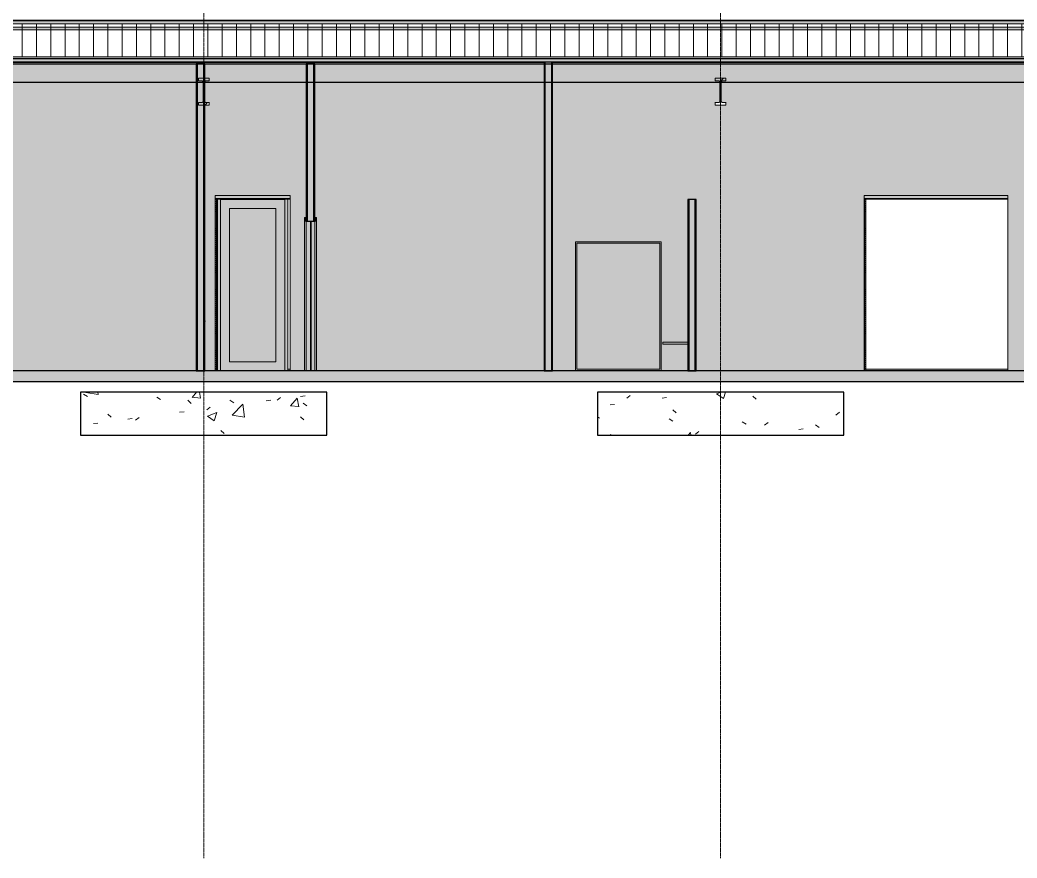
# Model space of a CAD drawing. Header units: inches. Extents: x -23227 to -2744, y -314 to 853.
# Drawn here: x -4340 to -3782, y -273 to 197 of the extents above; entities that cross this region are included whole.
import ezdxf

# ---------------------------------------------------------------- set-up
doc = ezdxf.new("R2010")
doc.units = ezdxf.units.IN
doc.header["$MEASUREMENT"] = 0
for name, pattern in [('Grid Line 1_2_', [0.875, 0.5, -0.125, 0.125, -0.125]), ('Grid Line 1_2__2_', [0.875, 0.5, -0.125, 0.125, -0.125]), ('Hidden 1_8_', [0.1875, 0.125, -0.0625])]:
    doc.linetypes.add(name, pattern=pattern)
for name, color, linetype, lineweight in [('A-CLNG', 13, 'Continuous', 9), ('A-CLNG-PATT', 13, 'Continuous', 9), ('A-DOOR', 31, 'Continuous', 9), ('A-DOOR-FRAM', 31, 'Continuous', 9), ('A-FLOR', 192, 'Continuous', 9), ('A-FLOR-LEVL', 51, 'Continuous', 9), ('A-GLAZ-CWMG', 51, 'Continuous', 9), ('A-ROOF', 132, 'Continuous', 9), ('A-WALL', 113, 'Continuous', 9), ('A-WALL-PATT', 111, 'Continuous', 25), ('I-FURN', 30, 'Continuous', 9), ('I-WALL', 2, 'Continuous', 9), ('L-SITE-WALL', 31, 'Continuous', 9), ('Q-SPCQ', 91, 'Continuous', 9), ('S-BEAM', 12, 'Continuous', 9), ('S-COLS', 52, 'Continuous', 9), ('S-FNDN', 32, 'Continuous', 9), ('S-GRID', 1, 'Continuous', 9)]:
    doc.layers.add(name, color=color, linetype=linetype, lineweight=lineweight)
pattern_1 = [(0, (-7131.395, 67.247), (61.44, 15.36), [2.534, -43.546, 2.534, -43.546, -245.76]), (0, (-7131.395, 67.247), (61.44, 15.36), [-92.16, 2.534, -89.626, 2.534, -43.546, -107.52]), (0, (-7131.395, 67.247), (61.44, 15.36), [-230.4, 2.534, -28.186, 2.534, -74.266]), (120, (-7108.355, 74.927), (-44.02215, 45.528601), [2.534, -43.546, 2.534, -43.546, -245.76]), (120, (-7108.355, 74.927), (-44.02215, 45.528601), [-92.16, 2.534, -89.626, 2.534, -43.546, -107.52]), (120, (-7108.355, 74.927), (-44.02215, 45.528601), [-230.4, 2.534, -28.186, 2.534, -74.266]), (240, (-7100.675, 105.647), (-17.41785, -60.888601), [2.534, -43.546, 2.534, -43.546, -245.76]), (240, (-7100.675, 105.647), (-17.41785, -60.888601), [-92.16, 2.534, -89.626, 2.534, -43.546, -107.52]), (240, (-7100.675, 105.647), (-17.41785, -60.888601), [-230.4, 2.534, -28.186, 2.534, -74.266])]
pattern_2 = [(50, (-7131.395, 67.247), (55.0854, -4.81984), [5.76, -63.36]), (355, (-7131.395, 67.247), (-10.65569, 57.76853), [4.608, -50.688]), (100.451, (-7126.804, 66.846), (44.42947, 52.94866), [4.895, -53.848]), (46.184, (-7131.395, 82.61), (81.96444, -12.71212), [8.64, -95.04]), (96.636, (-7124.564, 81.55), (71.7815, 74.81238), [7.343, -80.772]), (351.184, (-7131.395, 82.61), (71.78195, 74.81243), [6.912, -76.032]), (21, (-7123.715, 78.767), (45.84207, -30.92146), [5.76, -63.36]), (326, (-7123.715, 78.767), (18.68706, 55.69148), [4.608, -50.688]), (71.451, (-7119.894, 76.19), (64.52891, 24.77011), [4.895, -53.848]), (37.5, (-7131.395, 67.247), (0.933895, 25.566816), [2.534, -47.539, 2.534, -48.922, -50.88]), (37.5, (-7131.395, 67.247), (0.933895, 25.566816), [-101.53, 2.534, -48.346]), (7.5, (-7131.395, 67.247), (20.20404, 30.291303), [2.534, -26.803, 2.534, -46.387, -19.392]), (7.5, (-7131.395, 67.247), (20.20404, 30.291303), [-78.259, 2.534, -16.858]), (327.5, (-7148.52, 67.247), (40.997785, -1.732403), [2.534, -16.666, 2.534, -57.37, -79.488]), (327.5, (-7148.52, 67.247), (40.997785, -1.732403), [-79.104, 2.534, -76.954]), (317.5, (-7156.2, 67.247), (44.788883, 7.68784), [2.534, -22.426, 2.534, -37.248, -56.448]), (317.5, (-7156.2, 67.247), (44.788883, 7.68784), [-64.742, 2.534, -53.914])]
pattern_3 = [(45, (-7131.395, 67.247), (-19.00703, 19.00703), []), (45, (-7131.395, 96.047), (-19.00703, 19.00703), [])]

# ---------------------------------------------------------------- blocks, each defined once
blk = doc.blocks.new('Furniture 8 - Furniture 1-2437-Section 22')
at = {"layer": 'I-FURN'}
blk.add_hatch(color=8, dxfattribs=at).paths.add_polyline_path([(25383.52, 15), (25383.52, 16), (25369.52, 16), (25369.52, 15)], flags=0)
at = {"layer": 'I-FURN', "color": 250}
for p, q in [((25369.52, 16), (25383.52, 16)), ((25369.52, 16), (25369.52, 15)), ((25383.52, 15), (25369.52, 15)), ((25383.52, 16), (25383.52, 15))]:
    blk.add_line(p, q, dxfattribs=at)
blk = doc.blocks.new('Bradley-Washroom_Accessories-Mirrors-780_Custom - Bradley-Washroom_Accessories-Mirrors-780_Custom-177760-Section 22')
at = {"layer": 'Q-SPCQ'}
h = blk.add_hatch(color=254, dxfattribs=at)
h.paths.add_polyline_path([(25368.64, 0.25), (25368.64, 72.25), (25320.64, 72.25), (25320.64, 0.25)], flags=0)
h.paths.add_polyline_path([(25321.39, 1), (25321.39, 71.5), (25367.89, 71.5), (25367.89, 1)], flags=0)
blk.add_hatch(color=254, dxfattribs=at).paths.add_polyline_path([(25321.39, 1), (25367.89, 1), (25367.89, 71.5), (25321.39, 71.5), (25321.39, 47.5)], flags=0)
at = {"layer": 'Q-SPCQ', "color": 250}
for p, q in [((25368.64, 72.25), (25320.64, 72.25)), ((25320.64, 72.25), (25320.64, 0.25)), ((25321.39, 71.5), (25367.89, 71.5)), ((25321.39, 1), (25321.39, 71.5)), ((25367.89, 71.5), (25367.89, 1)), ((25368.64, 0.25), (25368.64, 72.25)), ((25320.64, 0.25), (25368.64, 0.25)), ((25367.89, 1), (25321.39, 1))]:
    blk.add_line(p, q, dxfattribs=at)
blk = doc.blocks.new('Locker Rooms and Restrooms_rvt-5-Section 22')
at = {"layer": 'A-WALL-PATT', "lineweight": 9}
h = blk.add_hatch(dxfattribs=at)
h.set_pattern_fill('FP_39', color=250, style=0, pattern_type=2)
h.set_pattern_definition(pattern_1)
h.paths.add_polyline_path([(25384.14, 0), (25384.14, 96), (25383.52, 96), (25383.52, 0)], flags=0)
at = {"layer": 'I-WALL'}
blk.add_hatch(color=254, dxfattribs=at).paths.add_polyline_path([(25387.64, 0), (25387.64, 96), (25384.14, 96), (25384.14, 0)], flags=0)
at = {"layer": 'A-FLOR-LEVL', "linetype": 'Grid Line 1_2__2_'}
blk.add_line((21746.96, 0), (26557.32, 0), dxfattribs=at)
at = {"layer": 'I-WALL', "color": 10, "lineweight": 25}
for p, q in [((25383.52, 96), (25383.52, 16)), ((25384.14, 96), (25383.52, 96)), ((25384.14, 96), (25384.14, 0)), ((25387.64, 96), (25384.14, 96)), ((25384.14, 0), (25384.14, 96)), ((25387.64, 0), (25387.64, 96)), ((25388.27, 96), (25387.64, 96)), ((25387.64, 96), (25387.64, 0)), ((25388.27, 0), (25388.27, 96)), ((25383.52, 15), (25383.52, 0)), ((25383.52, 0), (25384.14, 0)), ((25384.14, 0), (25387.64, 0)), ((25387.64, 0), (25388.27, 0))]:
    blk.add_line(p, q, dxfattribs=at)
at = {"color": 250, "lineweight": 9}
for name in ['Bradley-Washroom_Accessories-Mirrors-780_Custom - Bradley-Washroom_Accessories-Mirrors-780_Custom-177760-Section 22', 'Furniture 8 - Furniture 1-2437-Section 22']:
    blk.add_blockref(name, (0, 0), dxfattribs=at)
blk = doc.blocks.new('Struct_Xcel_Sports Complex_rvt-5-Section 22')
at = {"layer": 'A-FLOR'}
blk.add_hatch(color=254, dxfattribs=at).paths.add_polyline_path([(24152.15, -6), (26276.89, -6), (26276.89, 0), (22066.14, 0), (22066.14, -6), (23875.68, -6)], flags=0)
at = {"layer": 'S-FNDN'}
h = blk.add_hatch(dxfattribs=at)
h.set_pattern_fill('FP_43', color=256, style=0, pattern_type=2)
h.set_pattern_definition(pattern_2)
h.paths.add_polyline_path([(25181.39, -36), (25181.39, -12), (25043.39, -12), (25043.39, -36)], flags=0)
h = blk.add_hatch(dxfattribs=at)
h.set_pattern_fill('FP_43', color=256, style=0, pattern_type=2)
h.set_pattern_definition(pattern_2)
h.paths.add_polyline_path([(25470.89, -36), (25470.89, -12), (25332.89, -12), (25332.89, -36)], flags=0)
at = {"layer": 'A-FLOR', "color": 10, "lineweight": 25}
for p, q in [((26276.89, 0), (22066.14, 0)), ((22066.14, -6), (26276.89, -6))]:
    blk.add_line(p, q, dxfattribs=at)
at = {"layer": 'S-FNDN', "color": 10, "lineweight": 25}
for p, q in [((25181.39, -12), (25043.39, -12)), ((25043.39, -12), (25043.39, -36)), ((25181.39, -36), (25181.39, -12)), ((25470.89, -12), (25332.89, -12)), ((25332.89, -12), (25332.89, -36)), ((25470.89, -36), (25470.89, -12)), ((25043.39, -36), (25181.39, -36)), ((25332.89, -36), (25470.89, -36))]:
    blk.add_line(p, q, dxfattribs=at)
blk = doc.blocks.new('W-Wide Flange - 1_-3_ deep-V207-Section 22')
at = {"layer": 'S-BEAM'}
h = blk.add_hatch(dxfattribs=at)
h.set_pattern_fill('FP_38', color=256, style=0, pattern_type=2)
h.set_pattern_definition(pattern_3)
h.paths.add_polyline_path([(25109.39, 149.03), (25115.39, 149.03), (25115.39, 150.39), (25113.46, 150.41), (25113.1, 150.58), (25112.85, 150.89), (25112.77, 151.28), (25112.79, 161.99), (25112.96, 162.34), (25113.27, 162.59), (25113.66, 162.68), (25115.39, 162.68), (25115.39, 164.04), (25109.39, 164.04), (25109.39, 162.68), (25111.32, 162.66), (25111.68, 162.48), (25111.93, 162.17), (25112.02, 161.79), (25111.99, 151.08), (25111.82, 150.72), (25111.51, 150.48), (25111.13, 150.39), (25109.39, 150.39)], flags=0)
for points in [[(25113.66, 150.39), (25113.66, 150.56), (25113.21, 150.68), (25112.94, 150.92), (25112.89, 151), (25112.96, 150.72), (25113.27, 150.48), (25113.46, 150.41)], [(25115.39, 150.39), (25115.39, 150.56), (25113.66, 150.56), (25113.66, 150.39)]]:
    blk.add_hatch(color=256, dxfattribs=at).paths.add_polyline_path(points, flags=0)
at = {"layer": 'S-BEAM', "lineweight": 15}
for p, q in [((25115.39, 164.04), (25109.39, 164.04)), ((25109.39, 164.04), (25109.39, 162.68)), ((25109.39, 162.68), (25111.13, 162.68)), ((25113.66, 162.68), (25115.39, 162.68)), ((25115.39, 162.68), (25115.39, 164.04)), ((25112.02, 161.79), (25112.02, 151.28)), ((25112.77, 151.28), (25112.77, 161.79)), ((25111.13, 150.39), (25109.39, 150.39)), ((25109.39, 150.39), (25109.39, 149.03)), ((25109.39, 149.03), (25115.39, 149.03)), ((25115.39, 150.39), (25113.66, 150.39)), ((25115.39, 149.03), (25115.39, 150.39))]:
    blk.add_line(p, q, dxfattribs=at)
at = {"layer": 'S-BEAM'}
blk.add_line((25115.39, 150.39), (25115.39, 150.56), dxfattribs=at)
at = {"layer": 'S-BEAM', "lineweight": 15, "flags": 128}
for points in [[(25111.13, 162.68), (25111.32, 162.66), (25111.51, 162.59), (25111.68, 162.48), (25111.82, 162.34), (25111.93, 162.17), (25111.99, 161.99), (25112.02, 161.79)], [(25112.77, 161.79), (25112.79, 161.99), (25112.85, 162.17), (25112.96, 162.34), (25113.1, 162.48), (25113.27, 162.59), (25113.46, 162.66), (25113.66, 162.68)], [(25112.02, 151.28), (25111.99, 151.08), (25111.93, 150.89), (25111.82, 150.72), (25111.68, 150.58), (25111.51, 150.48), (25111.32, 150.41), (25111.13, 150.39)], [(25113.66, 150.39), (25113.46, 150.41), (25113.27, 150.48), (25113.1, 150.58), (25112.96, 150.72), (25112.85, 150.89), (25112.79, 151.08), (25112.77, 151.28)]]:
    blk.add_lwpolyline(points, dxfattribs=at)
blk = doc.blocks.new('W-Wide Flange - 1_-3_ deep-V208-Section 22')
at = {"layer": 'S-BEAM'}
h = blk.add_hatch(dxfattribs=at)
h.set_pattern_fill('FP_38', color=256, style=0, pattern_type=2)
h.set_pattern_definition(pattern_3)
h.paths.add_polyline_path([(25404.89, 149.03), (25404.87, 150.39), (25402.96, 150.41), (25402.6, 150.58), (25402.35, 150.89), (25402.27, 151.28), (25402.29, 161.99), (25402.46, 162.34), (25402.77, 162.59), (25403.16, 162.68), (25404.89, 162.68), (25404.89, 164.04), (25398.89, 164.04), (25398.89, 162.68), (25400.82, 162.66), (25401.18, 162.48), (25401.43, 162.17), (25401.52, 161.79), (25401.49, 151.08), (25401.32, 150.72), (25401.01, 150.48), (25400.63, 150.39), (25398.89, 150.39), (25398.89, 149.03), (25404.87, 149.03)], flags=0)
for points in [[(25400.63, 150.39), (25401.07, 150.51), (25401.32, 150.72), (25401.49, 151.08), (25401.42, 151.04), (25401.14, 150.72), (25400.77, 150.57), (25400.63, 150.56), (25400.63, 150.41)], [(25403.16, 150.39), (25403.16, 150.56), (25402.71, 150.68), (25402.44, 150.92), (25402.3, 151.06), (25402.53, 150.66), (25402.77, 150.48), (25402.96, 150.41)], [(25400.63, 150.39), (25400.63, 150.56), (25398.89, 150.56), (25398.89, 150.39)], [(25404.89, 150.39), (25404.87, 150.56), (25403.16, 150.56), (25403.16, 150.39), (25404.87, 150.39)]]:
    blk.add_hatch(color=256, dxfattribs=at).paths.add_polyline_path(points, flags=0)
at = {"layer": 'S-BEAM', "lineweight": 15}
for p, q in [((25404.89, 164.04), (25398.89, 164.04)), ((25398.89, 164.04), (25398.89, 162.68)), ((25398.89, 162.68), (25400.63, 162.68)), ((25403.16, 162.68), (25404.89, 162.68)), ((25404.89, 162.68), (25404.89, 164.04)), ((25401.52, 161.79), (25401.52, 151.28)), ((25402.27, 151.28), (25402.27, 161.79)), ((25400.63, 150.39), (25398.89, 150.39)), ((25398.89, 150.39), (25398.89, 149.03)), ((25398.89, 149.03), (25404.89, 149.03)), ((25404.89, 150.39), (25403.16, 150.39)), ((25404.89, 149.03), (25404.89, 150.39))]:
    blk.add_line(p, q, dxfattribs=at)
at = {"layer": 'S-BEAM'}
for p, q in [((25398.89, 150.56), (25398.89, 150.39)), ((25404.89, 150.39), (25404.89, 150.56))]:
    blk.add_line(p, q, dxfattribs=at)
at = {"layer": 'S-BEAM', "lineweight": 15, "flags": 128}
for points in [[(25400.63, 162.68), (25400.82, 162.66), (25401.01, 162.59), (25401.18, 162.48), (25401.32, 162.34), (25401.43, 162.17), (25401.49, 161.99), (25401.52, 161.79)], [(25402.27, 161.79), (25402.29, 161.99), (25402.35, 162.17), (25402.46, 162.34), (25402.6, 162.48), (25402.77, 162.59), (25402.96, 162.66), (25403.16, 162.68)], [(25401.52, 151.28), (25401.49, 151.08), (25401.43, 150.89), (25401.32, 150.72), (25401.18, 150.58), (25401.01, 150.48), (25400.82, 150.41), (25400.63, 150.39)], [(25403.16, 150.39), (25402.96, 150.41), (25402.77, 150.48), (25402.6, 150.58), (25402.46, 150.72), (25402.35, 150.89), (25402.29, 151.08), (25402.27, 151.28)]]:
    blk.add_lwpolyline(points, dxfattribs=at)
blk = doc.blocks.new('Single-Flush - 32_ x 84_-460923-Section 22')
at = {"layer": 'A-DOOR'}
blk.add_hatch(color=256, dxfattribs=at).paths.add_polyline_path([(25174.52, 0), (25174.52, 84), (25172.52, 84), (25172.52, 0)], flags=0)
at = {"layer": 'A-DOOR-FRAM'}
for points in [[(25169.77, 84), (25169.77, 86), (25168.77, 86), (25168.77, 84)], [(25169.77, 0), (25169.77, 84), (25168.77, 84), (25168.77, 0)], [(25175.52, 84), (25175.52, 86), (25174.52, 86), (25174.52, 84)], [(25174.52, 0), (25175.52, 0), (25175.52, 84), (25174.52, 84), (25174.52, 76.52)]]:
    blk.add_hatch(color=256, dxfattribs=at).paths.add_polyline_path(points, flags=0)
at = {"layer": 'A-DOOR', "lineweight": 13}
for p, q in [((25172.52, 84), (25172.52, 0)), ((25174.52, 84), (25172.52, 84)), ((25174.52, 0), (25174.52, 84)), ((25172.52, 0), (25174.52, 0))]:
    blk.add_line(p, q, dxfattribs=at)
at = {"layer": 'A-DOOR-FRAM', "lineweight": 13}
for p, q in [((25168.77, 86), (25168.77, 84)), ((25169.77, 86), (25168.77, 86)), ((25168.77, 84), (25169.77, 84)), ((25169.77, 84), (25169.77, 86)), ((25175.52, 86), (25174.52, 86)), ((25174.52, 86), (25174.52, 84)), ((25174.52, 84), (25175.52, 84)), ((25175.52, 84), (25175.52, 86))]:
    blk.add_line(p, q, dxfattribs=at)
at = {"layer": 'A-DOOR-FRAM'}
for p, q in [((25168.77, 0), (25168.77, 84)), ((25169.77, 84), (25169.77, 0)), ((25175.52, 84), (25175.52, 0))]:
    blk.add_line(p, q, dxfattribs=at)
blk = doc.blocks.new('Rectangular Mullion - Profile_Polycarbonate_Lower-1125103-Section 22')
at = {"layer": 'A-GLAZ-CWMG'}
blk.add_hatch(color=256, dxfattribs=at).paths.add_polyline_path([(26269.02, 191.28), (26269.02, 192.73), (22782.51, 192.73), (22782.51, 191.28), (26268.82, 191.28)], flags=0)
for p, q in [((22782.51, 192.73), (26269.02, 192.73)), ((22782.51, 191.28), (26269.02, 191.28))]:
    blk.add_line(p, q, dxfattribs=at)
blk = doc.blocks.new('Girt_C - 10_D-1260059-Section 22')
at = {"layer": 'S-BEAM'}
h = blk.add_hatch(color=256, dxfattribs=at)
h.paths.add_polyline_path([(23875.68, 96.68), (24241.52, 96.68), (24241.52, 98.25), (22799.39, 98.25), (22799.39, 96.68), (22799.52, 96.68), (22799.52, 97.75), (22804.02, 97.75), (22804.02, 96.68), (23737.45, 96.68)], flags=0)
h.paths.add_polyline_path([(25562.77, 96.68), (25562.77, 98.25), (25482.27, 98.25), (25482.27, 96.68), (25534.46, 96.68)], flags=0)
h.paths.add_polyline_path([(25141.93, 96.68), (25160.77, 96.68), (25160.77, 98.25), (25118.77, 98.25), (25118.77, 96.68), (25119.77, 96.68)], flags=0)
h.paths.add_polyline_path([(24919.52, 96.68), (24919.52, 98.25), (24842.89, 98.25), (24842.89, 96.68), (24912.42, 96.68)], flags=0)
h.paths.add_polyline_path([(24630.02, 96.68), (24630.02, 98.25), (24246.27, 98.25), (24246.27, 96.68), (24627.32, 96.68)], flags=0)
h = blk.add_hatch(color=256, dxfattribs=at)
h.paths.add_polyline_path([(24013.91, 96.2), (24241.52, 96.2), (24241.52, 96.68), (22804.02, 96.68), (22804.02, 96.2), (23944.8, 96.2)], flags=0)
h.paths.add_polyline_path([(22799.52, 96.2), (22799.52, 96.68), (22799.39, 96.68), (22799.39, 96.2)], flags=0)
h.paths.add_polyline_path([(25562.77, 96.2), (25562.77, 96.68), (25483.27, 96.68), (25483.27, 96.2), (25534.46, 96.2)], flags=0)
h.paths.add_polyline_path([(25160.77, 96.2), (25160.77, 96.68), (25119.77, 96.68), (25119.77, 96.2)], flags=0)
h.paths.add_polyline_path([(24918.52, 96.2), (24918.52, 96.68), (24842.89, 96.68), (24842.89, 96.2), (24912.42, 96.2)], flags=0)
h.paths.add_polyline_path([(24629.02, 96.2), (24629.02, 96.68), (24246.27, 96.68), (24246.27, 96.2), (24627.32, 96.2)], flags=0)
h = blk.add_hatch(color=256, dxfattribs=at)
h.paths.add_polyline_path([(25562.77, 96.2), (25562.77, 96.2), (25534.46, 96.2)], flags=0)
h.paths.add_polyline_path([(25160.77, 96.2), (25160.77, 96.2), (25159.52, 96.2)], flags=0)
h.paths.add_polyline_path([(25157.77, 96.2), (25157.77, 96.2), (25121.77, 96.2)], flags=0)
h.paths.add_polyline_path([(25120.02, 96.2), (25120.02, 96.2), (25119.77, 96.2)], flags=0)
h.paths.add_polyline_path([(24918.52, 96.2), (24918.52, 96.2), (24918.27, 96.2)], flags=0)
h.paths.add_polyline_path([(24916.52, 96.2), (24916.52, 96.2), (24912.42, 96.2)], flags=0)
h.paths.add_polyline_path([(24629.02, 96.2), (24629.02, 96.2), (24627.32, 96.2)], flags=0)
for p, q in [((25118.77, 96.68), (25160.77, 96.68)), ((25160.77, 96.2), (25119.77, 96.2)), ((25482.27, 96.68), (25562.77, 96.68)), ((25562.77, 96.2), (25483.27, 96.2))]:
    blk.add_line(p, q, dxfattribs=at)
blk = doc.blocks.new('Girt_Z - 10_D-1241661-Section 22')
at = {"layer": 'S-BEAM'}
h = blk.add_hatch(color=256, dxfattribs=at)
h.paths.add_polyline_path([(24705.07, 196.26), (25737.27, 196.26), (25737.27, 196.71), (24634.77, 196.71), (24634.77, 196.26), (24635.96, 196.26)], flags=0)
h.paths.add_polyline_path([(26269.02, 196.26), (26269.02, 196.71), (25742.02, 196.71), (25742.02, 196.26), (26260.18, 196.26)], flags=0)
h.paths.add_polyline_path([(22838.95, 196.26), (24241.52, 196.26), (24241.52, 196.71), (22791.39, 196.71), (22791.39, 196.26)], flags=0)
h.paths.add_polyline_path([(24246.27, 196.26), (24630.02, 196.26), (24630.02, 196.71), (24246.27, 196.71)], flags=0)
h = blk.add_hatch(color=256, dxfattribs=at)
h.paths.add_polyline_path([(24705.07, 194.5), (25737.27, 194.5), (25737.27, 196.26), (24634.77, 196.26), (24634.77, 194.5), (24635.96, 194.5)], flags=0)
h.paths.add_polyline_path([(26269.02, 194.5), (26269.02, 196.26), (25742.02, 196.26), (25742.02, 194.5), (26260.18, 194.5)], flags=0)
h.paths.add_polyline_path([(22838.95, 194.5), (24241.52, 194.5), (24241.52, 196.26), (22791.39, 196.26), (22791.39, 194.5)], flags=0)
h.paths.add_polyline_path([(24246.27, 194.5), (24630.02, 194.5), (24630.02, 196.26), (24246.27, 196.26)], flags=0)
for p, q in [((25737.27, 196.71), (24634.77, 196.71)), ((25737.27, 196.26), (24634.77, 196.26))]:
    blk.add_line(p, q, dxfattribs=at)
blk = doc.blocks.new('C-Channel-Column - C10X25-1255483-Section 22')
at = {"layer": 'S-COLS', "linetype": 'Hidden 1_8_'}
blk.add_line((25482.74, 96.68), (25482.74, 0), dxfattribs=at)
blk = doc.blocks.new('Door_Single_Storefront - one-1317095-Section 22')
at = {"layer": 'A-DOOR'}
h = blk.add_hatch(color=256, dxfattribs=at)
h.paths.add_polyline_path([(25121.77, 0), (25157.77, 0), (25157.77, 96), (25121.77, 96), (25121.77, 76.52)], flags=0)
h.paths.add_polyline_path([(25126.77, 5), (25126.77, 91), (25152.77, 91), (25152.77, 5)], flags=0)
blk.add_hatch(color=256, dxfattribs=at).paths.add_polyline_path([(25126.77, 5), (25152.77, 5), (25152.77, 91), (25126.77, 91), (25126.77, 31)], flags=0)
for p, q in [((25157.77, 96), (25121.77, 96)), ((25126.77, 5), (25126.77, 91)), ((25126.77, 91), (25152.77, 91)), ((25152.77, 91), (25152.77, 5)), ((25152.77, 5), (25126.77, 5))]:
    blk.add_line(p, q, dxfattribs=at)
blk = doc.blocks.new('Rectangular Mullion - Interior 1_75_ x 4_5_-1317096-Section 22')
at = {"layer": 'A-GLAZ-CWMG'}
blk.add_hatch(color=256, dxfattribs=at).paths.add_polyline_path([(25157.77, 0), (25159.52, 0), (25159.52, 96.2), (25157.77, 96.2), (25157.77, 76.52)], flags=0)
for p, q in [((25157.77, 96.2), (25157.77, 0)), ((25159.52, 0), (25159.52, 96.2))]:
    blk.add_line(p, q, dxfattribs=at)
blk = doc.blocks.new('Rectangular Mullion - Interior 1_75_ x 4_5_-1317097-Section 22')
at = {"layer": 'A-GLAZ-CWMG'}
blk.add_hatch(color=256, dxfattribs=at).paths.add_polyline_path([(25121.77, 0), (25121.77, 96.2), (25120.02, 96.2), (25120.02, 0)], flags=0)
for p, q in [((25120.02, 96.2), (25120.02, 0)), ((25121.77, 0), (25121.77, 96.2))]:
    blk.add_line(p, q, dxfattribs=at)
blk = doc.blocks.new('Girt_Z - 10_D-1350939-Section 22')
at = {"layer": 'S-BEAM'}
blk.add_hatch(color=256, dxfattribs=at).paths.add_polyline_path([(22801.39, 171.94), (26270.39, 171.94), (26270.39, 172.05), (22801.39, 172.05)], flags=0)
blk.add_line((26270.39, 172.06), (22801.39, 172.06), dxfattribs=at)
at = {"layer": 'S-BEAM', "lineweight": 15}
for p, q in [((26270.39, 172.05), (22801.39, 172.05)), ((22801.39, 171.94), (26270.39, 171.94))]:
    blk.add_line(p, q, dxfattribs=at)

msp = doc.modelspace()

# ---------------------------------------------------------------- hatches: boundary and pattern name
at = {"layer": 'A-CLNG-PATT'}
h = msp.add_hatch(dxfattribs=at)
h.set_pattern_fill('FP_42', color=256, style=0, pattern_type=2)
h.set_pattern_definition([(161.57, (-7130.435, 68.207), (-7.6802237, -0.0009796), [0, -54.643, 6.067, 0]), (18.43, (-7132.355, 68.207), (-7.6802237, 0.0009796), [0, -54.643, 6.067, 0]), (108.43, (-7130.435, 68.207), (3.8382953, -19.2013653), [18.211, -42.499]), (71.57, (-7132.355, 68.207), (3.8382953, 19.2013653), [18.211, -42.499])])
h.paths.add_polyline_path([(-3080.88229, 161.78225), (-3077.05825, 161.78225), (-3077.05825, 173.04201), (-6550.80825, 173.04201), (-6550.80825, 161.78225), (-3089.52176, 161.78225)], flags=0)
at = {"layer": 'A-FLOR', "lineweight": 5}
h = msp.add_hatch(color=256, dxfattribs=at)
h.paths.add_polyline_path([(-4229.68325, 0), (-4229.68325, 1), (-4229.93325, 1), (-4229.93325, 0)], flags=0)
h.paths.add_polyline_path([(-4720.93325, 0), (-4720.68325, 0), (-4720.68325, 1), (-4720.93325, 1)], flags=0)
h.paths.add_polyline_path([(-3339.05825, 0), (-3339.05825, 1), (-3363.80825, 1), (-3363.80825, 0)], flags=0)
h.paths.add_polyline_path([(-4506.80825, 0), (-4505.55825, 0), (-4505.55825, 1), (-4506.80825, 1), (-4506.80825, 0.16763)], flags=0)
h.paths.add_polyline_path([(-3373.80825, 0), (-3373.80825, 1), (-3499.68325, 1), (-3499.68325, 0)], flags=0)
h.paths.add_polyline_path([(-4431.43325, 0), (-4431.18325, 0), (-4431.18325, 1), (-4431.43325, 1)], flags=0)
h.paths.add_polyline_path([(-3786.93325, 0), (-3786.93325, 1), (-3866.43325, 1), (-3866.43325, 0), (-3815.23714, 0)], flags=0)
h.paths.add_polyline_path([(-4188.93325, 0), (-4188.93325, 1), (-4190.18325, 1), (-4190.18325, 0)], flags=0)
at = {"layer": 'A-ROOF', "lineweight": 5}
msp.add_hatch(color=256, dxfattribs=at).paths.add_polyline_path([(-3077.05825, 175.03073), (-3077.05825, 175.19965), (-6538.55825, 175.19965), (-6538.55825, 175.03073), (-3089.52176, 175.03073)], flags=0)
at = {"layer": 'A-ROOF'}
msp.add_hatch(color=256, dxfattribs=at).paths.add_polyline_path([(-3124.07964, 173.02899), (-3077.05825, 173.02899), (-3077.05825, 175.03073), (-6538.55825, 175.03073), (-6538.55825, 173.02899), (-3262.31114, 173.02899)], flags=0)
at = {"layer": 'A-WALL-PATT', "lineweight": 9}
h = msp.add_hatch(dxfattribs=at)
h.set_pattern_fill('FP_44', color=256, style=0, pattern_type=2)
h.set_pattern_definition([(90, (-3075.068, 0), (-8, 5e-16), [])])
h.paths.add_polyline_path([(-4713.74189, 176), (-3077.05825, 176), (-3077.05825, 194.5), (-6563.30925, 194.5), (-6563.30925, 187.70742), (-6538.99575, 188.72048), (-6538.99575, 186.71875), (-6550.80825, 186.22656), (-6550.80825, 176), (-4782.85764, 176)], flags=0)
h = msp.add_hatch(dxfattribs=at)
h.set_pattern_fill('FP_40', color=256, style=0, pattern_type=2)
h.set_pattern_definition([(90, (-4092.68, 1159.75), (-193, -193), [48, -145]), (180, (-4092.68, 1159.75), (-2e-14, -193), [96.25, -96.75]), (270, (-4188.93, 1207.75), (-193, -193), [48, -145]), (180, (-4092.68, 1207.75), (-2e-14, -193), [96.25, -96.75]), (270, (-4189.18, 1207.75), (-193, -193), [48, -145]), (180, (-4189.18, 1207.75), (-2e-14, -193), [96.25, -96.75]), (90, (-4285.43, 1159.75), (-193, -193), [48, -145]), (180, (-4189.18, 1159.75), (-2e-14, -193), [96.25, -96.75]), (90, (-4140.68, 1208), (-193, -193), [48, -145]), (180, (-4092.43, 1208), (-2e-14, -193), [48.25, -144.75]), (180, (-4092.43, 1256), (-2e-14, -193), [48.25, -144.75]), (90, (-4237.18, 1208), (-193, -193), [48, -145]), (180, (-4140.93, 1208), (-2e-14, -193), [96.25, -96.75]), (270, (-4140.93, 1256), (-193, -193), [48, -145]), (180, (-4140.93, 1256), (-2e-14, -193), [96.25, -96.75]), (180, (-4237.43, 1208), (-2e-14, -193), [48, -145]), (270, (-4237.43, 1256), (-193, -193), [48, -145]), (180, (-4237.43, 1256), (-2e-14, -193), [48, -145]), (90, (-4092.68, 1256.25), (-193, -193), [48, -145]), (180, (-4092.68, 1256.25), (-2e-14, -193), [96.25, -96.75]), (270, (-4188.93, 1304.25), (-193, -193), [48, -145]), (180, (-4092.68, 1304.25), (-2e-14, -193), [96.25, -96.75]), (270, (-4189.18, 1304.25), (-193, -193), [48, -145]), (180, (-4189.18, 1304.25), (-2e-14, -193), [96.25, -96.75]), (270, (-4285.43, 1304.25), (-193, -193), [48, -145]), (180, (-4189.18, 1256.25), (-2e-14, -193), [96.25, -96.75]), (90, (-4140.68, 1304.5), (-193, -193), [48, -145]), (180, (-4092.43, 1304.5), (-2e-14, -193), [48.25, -144.75]), (180, (-4092.43, 1352.5), (-2e-14, -193), [48.25, -144.75]), (90, (-4237.18, 1304.5), (-193, -193), [48, -145]), (180, (-4140.93, 1304.5), (-2e-14, -193), [96.25, -96.75]), (270, (-4140.93, 1352.5), (-193, -193), [48, -145]), (180, (-4140.93, 1352.5), (-2e-14, -193), [96.25, -96.75]), (180, (-4237.43, 1304.5), (-2e-14, -193), [48, -145]), (270, (-4237.43, 1352.5), (-193, -193), [48, -145]), (180, (-4237.43, 1352.5), (-2e-14, -193), [48, -145])])
h.paths.add_polyline_path([(-6579.05925, 0), (-6550.30825, 0), (-6550.30825, 161.78225), (-6550.80825, 161.78225), (-6550.80825, 173.21093), (-6538.55825, 173.21093), (-6538.55825, 175.19965), (-3077.05825, 175.19965), (-3077.05825, 176), (-6550.80825, 176), (-6550.80825, 175.33659), (-6579.05925, 174.15946), (-6579.05925, 76.52392)], flags=0)
h.paths.add_polyline_path([(-4046.68325, 0), (-4046.68325, 161.78225), (-4175.18325, 161.78225), (-4175.18325, 86), (-4174.18325, 86), (-4174.18325, 0), (-4091.70014, 0)], flags=0)
h.paths.add_polyline_path([(-4041.93325, 0), (-3966.18325, 0), (-3966.18325, 15), (-3980.18325, 15), (-3980.18325, 16), (-3966.18325, 16), (-3966.18325, 96), (-3961.43325, 96), (-3961.43325, 0), (-3867.43325, 0), (-3867.43325, 98.25), (-3786.93325, 98.25), (-3786.93325, 0), (-3694.18325, 0), (-3694.18325, 96), (-3689.43325, 96), (-3689.43325, 16), (-3676.05825, 16), (-3676.05825, 15), (-3689.43325, 15), (-3689.43325, 0), (-3612.43325, 0), (-3612.43325, 161.78225), (-3657.93325, 161.78225), (-3657.85128, 151.08013), (-3657.72087, 150.87149), (-3657.38677, 150.62888), (-3657.04325, 150.5565), (-3655.30825, 150.5565), (-3655.30825, 149.02639), (-3661.30825, 149.02639), (-3661.30825, 150.5565), (-3659.22974, 150.62888), (-3658.99797, 150.76906), (-3658.75554, 151.10353), (-3658.68325, 151.3103), (-3658.68325, 161.78225), (-3947.43325, 161.78225), (-3947.35128, 151.08013), (-3947.22087, 150.87149), (-3946.88677, 150.62888), (-3946.54325, 150.5565), (-3944.80825, 150.5565), (-3944.82917, 149.02639), (-3950.80825, 149.02639), (-3950.80825, 150.5565), (-3948.72974, 150.62888), (-3948.49797, 150.76906), (-3948.25554, 151.10353), (-3948.18325, 151.3103), (-3948.18325, 161.78225), (-4041.93325, 161.78225), (-4041.93325, 1)], flags=0)
h.paths.add_polyline_path([(-4644.62614, 0), (-4506.80825, 0), (-4506.80825, 98.25), (-4430.18325, 98.25), (-4430.18325, 0), (-4384.43325, 0), (-4384.43325, 161.78225), (-4526.43325, 161.78225), (-4526.35128, 151.08013), (-4526.22087, 150.87149), (-4525.88677, 150.62888), (-4525.54325, 150.5565), (-4523.80825, 150.5565), (-4523.80825, 149.02639), (-4529.80825, 149.02639), (-4529.80825, 150.5565), (-4527.72974, 150.62888), (-4527.49797, 150.76906), (-4527.25554, 151.10353), (-4527.18325, 151.3103), (-4527.18325, 161.78225), (-4714.93325, 161.78225), (-4714.93325, 0), (-4713.74189, 0)], flags=0)
h.paths.add_polyline_path([(-4180.93325, 0), (-4180.93325, 86), (-4179.93325, 86), (-4179.93325, 161.78225), (-4236.80825, 161.78225), (-4236.72087, 150.87149), (-4236.38677, 150.62888), (-4236.04325, 150.5565), (-4234.30825, 150.5565), (-4234.30825, 149.02639), (-4236.80825, 149.02639), (-4236.80825, 0), (-4230.93325, 0), (-4230.93325, 98.25), (-4188.93325, 98.25), (-4188.93325, 0)], flags=0)
h.paths.add_polyline_path([(-4379.68325, 0), (-4241.55825, 0), (-4241.55825, 161.78225), (-4379.68325, 161.78225), (-4379.68325, 24.90151)], flags=0)
h.paths.add_polyline_path([(-3674.24575, 0.25), (-3674.24575, 72.25), (-3626.24575, 72.25), (-3626.24575, 0.25), (-3673.49575, 0.25)], flags=0)
h.paths.add_polyline_path([(-4028.30825, 0.25), (-4029.05825, 0.25), (-4029.05825, 72.25), (-3981.05825, 72.25), (-3981.05825, 0.25), (-3981.80825, 0.25)], flags=0)
h.paths.add_polyline_path([(-4921.08914, 98.25), (-4719.68325, 98.25), (-4719.68325, 161.78225), (-4815.93325, 161.78225), (-4815.85128, 151.08013), (-4815.72087, 150.87149), (-4815.38677, 150.62888), (-4815.04325, 150.5565), (-4813.30825, 150.5565), (-4813.30825, 149.02639), (-4819.30825, 149.02639), (-4819.30825, 150.5565), (-4817.22974, 150.62888), (-4816.99797, 150.76906), (-4816.75554, 151.10353), (-4816.68325, 151.3103), (-4816.68325, 161.78225), (-5103.43325, 161.78225), (-5103.43325, 150.5565), (-5102.80825, 150.5565), (-5102.80825, 149.02639), (-5103.43325, 149.02639), (-5103.43325, 98.25), (-4990.20489, 98.25)], flags=0)
h.paths.add_polyline_path([(-6303.40414, 98.25), (-5108.18325, 98.25), (-5108.18325, 149.02639), (-5108.80825, 149.02639), (-5108.80825, 150.5565), (-5108.18325, 150.5565), (-5108.18325, 161.78225), (-5394.93325, 161.78225), (-5394.85128, 151.08013), (-5394.72087, 150.87149), (-5394.38677, 150.62888), (-5394.04325, 150.5565), (-5392.30825, 150.5565), (-5392.30825, 149.02639), (-5398.30825, 149.02639), (-5398.30825, 150.5565), (-5396.22974, 150.62888), (-5395.99797, 150.76906), (-5395.75554, 151.10353), (-5395.68325, 151.3103), (-5395.68325, 161.78225), (-5684.43325, 161.78225), (-5684.35128, 151.08013), (-5684.22087, 150.87149), (-5683.88677, 150.62888), (-5683.54325, 150.5565), (-5681.80825, 150.5565), (-5681.80825, 149.02639), (-5687.80825, 149.02639), (-5687.80825, 150.5565), (-5685.72974, 150.62888), (-5685.49797, 150.76906), (-5685.25554, 151.10353), (-5685.18325, 151.3103), (-5685.18325, 161.78225), (-5973.93325, 161.78225), (-5973.85128, 151.08013), (-5973.72087, 150.87149), (-5973.38677, 150.62888), (-5973.04325, 150.5565), (-5971.30825, 150.5565), (-5971.30825, 149.02639), (-5977.30825, 149.02639), (-5977.30825, 150.5565), (-5975.22974, 150.62888), (-5974.99797, 150.76906), (-5974.75554, 151.10353), (-5974.68325, 151.3103), (-5974.68325, 161.78225), (-6263.43325, 161.78225), (-6263.35128, 151.08013), (-6263.22087, 150.87149), (-6262.88677, 150.62888), (-6262.54325, 150.5565), (-6260.80825, 150.5565), (-6260.80825, 149.02639), (-6266.80825, 149.02639), (-6266.80825, 150.5565), (-6264.72974, 150.62888), (-6264.49797, 150.76906), (-6264.25554, 151.10353), (-6264.18325, 151.3103), (-6264.18325, 161.78225), (-6545.55825, 161.78225), (-6545.55825, 152.46315), (-6545.31325, 152.46315), (-6545.31325, 152.029), (-6545.55825, 152.029), (-6545.55825, 98.25), (-6372.51989, 98.25)], flags=0)
h.paths.add_polyline_path([(-3124.07964, 146.5), (-3077.05825, 146.5), (-3077.05825, 161.78225), (-3081.19325, 161.78225), (-3081.11314, 151.22892), (-3080.88229, 150.96593), (-3080.58171, 150.84481), (-3080.46575, 150.83174), (-3078.80825, 150.83174), (-3078.80825, 150.32752), (-3083.80825, 150.32752), (-3083.80825, 150.83174), (-3081.82145, 150.91106), (-3081.56458, 151.13142), (-3081.42325, 151.44783), (-3081.42325, 161.78225), (-3368.43325, 161.78225), (-3368.35128, 151.08013), (-3368.22087, 150.87149), (-3367.88677, 150.62888), (-3367.54325, 150.5565), (-3365.80825, 150.5565), (-3365.80825, 149.02639), (-3371.80825, 149.02639), (-3371.80825, 150.5565), (-3369.72974, 150.62888), (-3369.49797, 150.76906), (-3369.25554, 151.10353), (-3369.18325, 151.3103), (-3369.18325, 161.78225), (-3607.68325, 161.78225), (-3607.68325, 146.5), (-3262.31114, 146.5)], flags=0)
h = msp.add_hatch(dxfattribs=at)
h.set_pattern_fill('FP_39', color=256, style=0, pattern_type=2)
h.set_pattern_definition(pattern_1)
h.paths.add_polyline_path([(-4241.55825, 0), (-4240.93325, 0), (-4240.93325, 172.04635), (-4241.55825, 172.04635), (-4241.55825, 76.52392)], flags=0)
h = msp.add_hatch(dxfattribs=at)
h.set_pattern_fill('FP_39', color=256, style=0, pattern_type=2)
h.set_pattern_definition(pattern_1)
h.paths.add_polyline_path([(-4237.43325, 0), (-4236.80825, 0), (-4236.80825, 172.04635), (-4237.43325, 172.04635), (-4237.43325, 76.52392)], flags=0)
h = msp.add_hatch(dxfattribs=at)
h.set_pattern_fill('FP_39', color=256, style=0, pattern_type=2)
h.set_pattern_definition(pattern_1)
h.paths.add_polyline_path([(-4179.30825, 84), (-4179.30825, 172.04635), (-4179.93325, 172.04635), (-4179.93325, 84)], flags=0)
h = msp.add_hatch(dxfattribs=at)
h.set_pattern_fill('FP_39', color=256, style=0, pattern_type=2)
h.set_pattern_definition(pattern_1)
h.paths.add_polyline_path([(-4175.18325, 84), (-4175.18325, 172.04635), (-4175.80825, 172.04635), (-4175.80825, 84)], flags=0)
h = msp.add_hatch(dxfattribs=at)
h.set_pattern_fill('FP_39', color=256, style=0, pattern_type=2)
h.set_pattern_definition(pattern_1)
h.paths.add_polyline_path([(-4041.93325, 0), (-4041.93325, 173.02899), (-4042.55825, 173.02899), (-4042.55825, 0)], flags=0)
at = {"layer": 'I-WALL', "lineweight": 5}
for points in [[(-4240.93325, 0), (-4237.43325, 0), (-4237.43325, 172.04635), (-4240.93325, 172.04635), (-4240.93325, 76.52392)], [(-4175.80825, 84), (-4175.80825, 172.04635), (-4179.30825, 172.04635), (-4179.30825, 84)], [(-4042.55825, 0), (-4042.55825, 173.02899), (-4046.05825, 173.02899), (-4046.05825, 0)], [(-4179.93325, 0), (-4177.55825, 0), (-4177.55825, 84), (-4179.93325, 84), (-4179.93325, 76.52392)], [(-4177.18325, 0), (-4177.18325, 84), (-4177.55825, 84), (-4177.55825, 0)]]:
    msp.add_hatch(color=256, dxfattribs=at).paths.add_polyline_path(points, flags=0)
at = {"layer": 'S-COLS', "lineweight": 5}
for points in [[(-4230.93325, 0), (-4229.93325, 0), (-4229.93325, 96.67969), (-4230.93325, 96.67969), (-4230.93325, 76.52392)], [(-3867.43325, 0), (-3866.43325, 0), (-3866.43325, 96.67969), (-3867.43325, 96.67969), (-3867.43325, 76.52392)]]:
    msp.add_hatch(color=256, dxfattribs=at).paths.add_polyline_path(points, flags=0)

# ---------------------------------------------------------------- linework, layer by layer
at = {"layer": 'A-CLNG', "lineweight": 25}
for p, q in [((-3077.05825, 173.04201), (-6550.80825, 173.04201)), ((-6545.55825, 161.78225), (-3077.05825, 161.78225))]:
    msp.add_line(p, q, dxfattribs=at)
at = {"layer": 'A-FLOR'}
for p, q in [((-4229.93325, 1), (-4229.68325, 1)), ((-4190.18325, 1), (-4188.93325, 1)), ((-3866.43325, 1), (-3786.93325, 1))]:
    msp.add_line(p, q, dxfattribs=at)
at = {"layer": 'A-FLOR-LEVL', "linetype": 'Grid Line 1_2_'}
msp.add_line((-7602.73945, 0), (-2792.37482, 0), dxfattribs=at)
at = {"layer": 'A-ROOF'}
msp.add_line((-6538.55825, 175.19965), (-3077.05825, 175.19965), dxfattribs=at)
at = {"layer": 'A-ROOF', "lineweight": 25}
for p, q in [((-3077.05825, 175.03073), (-6538.55825, 175.03073)), ((-4714.93325, 173.02899), (-4046.68325, 173.02899)), ((-4041.93325, 173.02899), (-3612.43325, 173.02899))]:
    msp.add_line(p, q, dxfattribs=at)
at = {"layer": 'A-WALL'}
for p, q in [((-4240.93325, 0), (-4240.93325, 172.04635)), ((-4237.43325, 0), (-4237.43325, 172.04635)), ((-4179.30825, 84), (-4179.30825, 172.04635)), ((-4175.80825, 84), (-4175.80825, 172.04635)), ((-4041.93325, 173.02899), (-4046.68325, 173.02899)), ((-4046.05825, 0), (-4046.05825, 173.02899)), ((-4042.55825, 0), (-4042.55825, 173.02899))]:
    msp.add_line(p, q, dxfattribs=at)
at = {"layer": 'I-WALL', "lineweight": 25}
for p, q in [((-4236.80825, 172.04635), (-4241.55825, 172.04635)), ((-4241.55825, 172.04635), (-4241.55825, 0)), ((-4236.80825, 0), (-4236.80825, 172.04635)), ((-4175.18325, 172.04635), (-4179.93325, 172.04635)), ((-4179.93325, 172.04635), (-4179.93325, 84)), ((-4175.18325, 84), (-4175.18325, 172.04635)), ((-4046.68325, 173.02899), (-4046.68325, 0)), ((-4041.93325, 0), (-4041.93325, 173.02899)), ((-4179.93325, 84), (-4175.18325, 84)), ((-4241.55825, 0), (-4236.80825, 0)), ((-4046.68325, 0), (-4041.93325, 0))]:
    msp.add_line(p, q, dxfattribs=at)
at = {"layer": 'I-WALL'}
for p, q in [((-4179.93325, 0), (-4179.93325, 84)), ((-4177.55825, 0), (-4177.55825, 84))]:
    msp.add_line(p, q, dxfattribs=at)
at = {"layer": 'L-SITE-WALL'}
for p, q in [((-3077.05825, 194.5), (-6563.30925, 194.5)), ((-6550.80825, 176), (-3077.05825, 176)), ((-4230.93325, 0), (-4230.93325, 98.25)), ((-4230.93325, 98.25), (-4188.93325, 98.25)), ((-4188.93325, 98.25), (-4188.93325, 0)), ((-3867.43325, 0), (-3867.43325, 98.25)), ((-3867.43325, 98.25), (-3786.93325, 98.25)), ((-3786.93325, 98.25), (-3786.93325, 0))]:
    msp.add_line(p, q, dxfattribs=at)
at = {"layer": 'S-COLS'}
for p, q in [((-4229.93325, 96.67969), (-4230.93325, 96.67969)), ((-4229.93325, 0), (-4229.93325, 96.67969)), ((-3866.43325, 96.67969), (-3867.43325, 96.67969)), ((-3866.43325, 0), (-3866.43325, 96.67969))]:
    msp.add_line(p, q, dxfattribs=at)
at = {"layer": 'S-GRID', "linetype": 'Grid Line 1_2_'}
for p, q in [((-4237.30825, -273.16081), (-4237.30825, 489.49301)), ((-4237.30825, -273.16081), (-4237.30825, 489.49301)), ((-3947.80825, -273.16081), (-3947.80825, 489.49301)), ((-3947.80825, -273.16081), (-3947.80825, 489.49301))]:
    msp.add_line(p, q, dxfattribs=at)

# ---------------------------------------------------------------- block references
at = {"layer": 'A-DOOR'}
for name in ['Door_Single_Storefront - one-1317095-Section 22', 'Single-Flush - 32_ x 84_-460923-Section 22']:
    msp.add_blockref(name, (-29349.69848, 0), dxfattribs=at)
at = {"layer": 'A-GLAZ-CWMG'}
for name in ['Rectangular Mullion - Profile_Polycarbonate_Lower-1125103-Section 22', 'Rectangular Mullion - Interior 1_75_ x 4_5_-1317097-Section 22', 'Rectangular Mullion - Interior 1_75_ x 4_5_-1317096-Section 22']:
    msp.add_blockref(name, (-29349.69848, 0), dxfattribs=at)
at = {"layer": 'S-BEAM'}
for name in ['Girt_Z - 10_D-1241661-Section 22', 'Girt_Z - 10_D-1350939-Section 22', 'W-Wide Flange - 1_-3_ deep-V207-Section 22', 'W-Wide Flange - 1_-3_ deep-V208-Section 22', 'Girt_C - 10_D-1260059-Section 22']:
    msp.add_blockref(name, (-29349.69848, 0), dxfattribs=at)
at = {"layer": 'S-COLS', "linetype": 'Hidden 1_8_'}
for p in [(-29713.19848, 0), (-29349.69848, 0)]:
    msp.add_blockref('C-Channel-Column - C10X25-1255483-Section 22', p, dxfattribs=at)

# ---------------------------------------------------------------- next in the draw order: block references
at = {"color": 130, "lineweight": 5}
msp.add_blockref('Locker Rooms and Restrooms_rvt-5-Section 22', (-29349.69848, 0), dxfattribs=at)

# ---------------------------------------------------------------- next in the draw order: block references
msp.add_blockref('Struct_Xcel_Sports Complex_rvt-5-Section 22', (-29349.69848, 0), dxfattribs=at)

doc.saveas('drawing.dxf')
